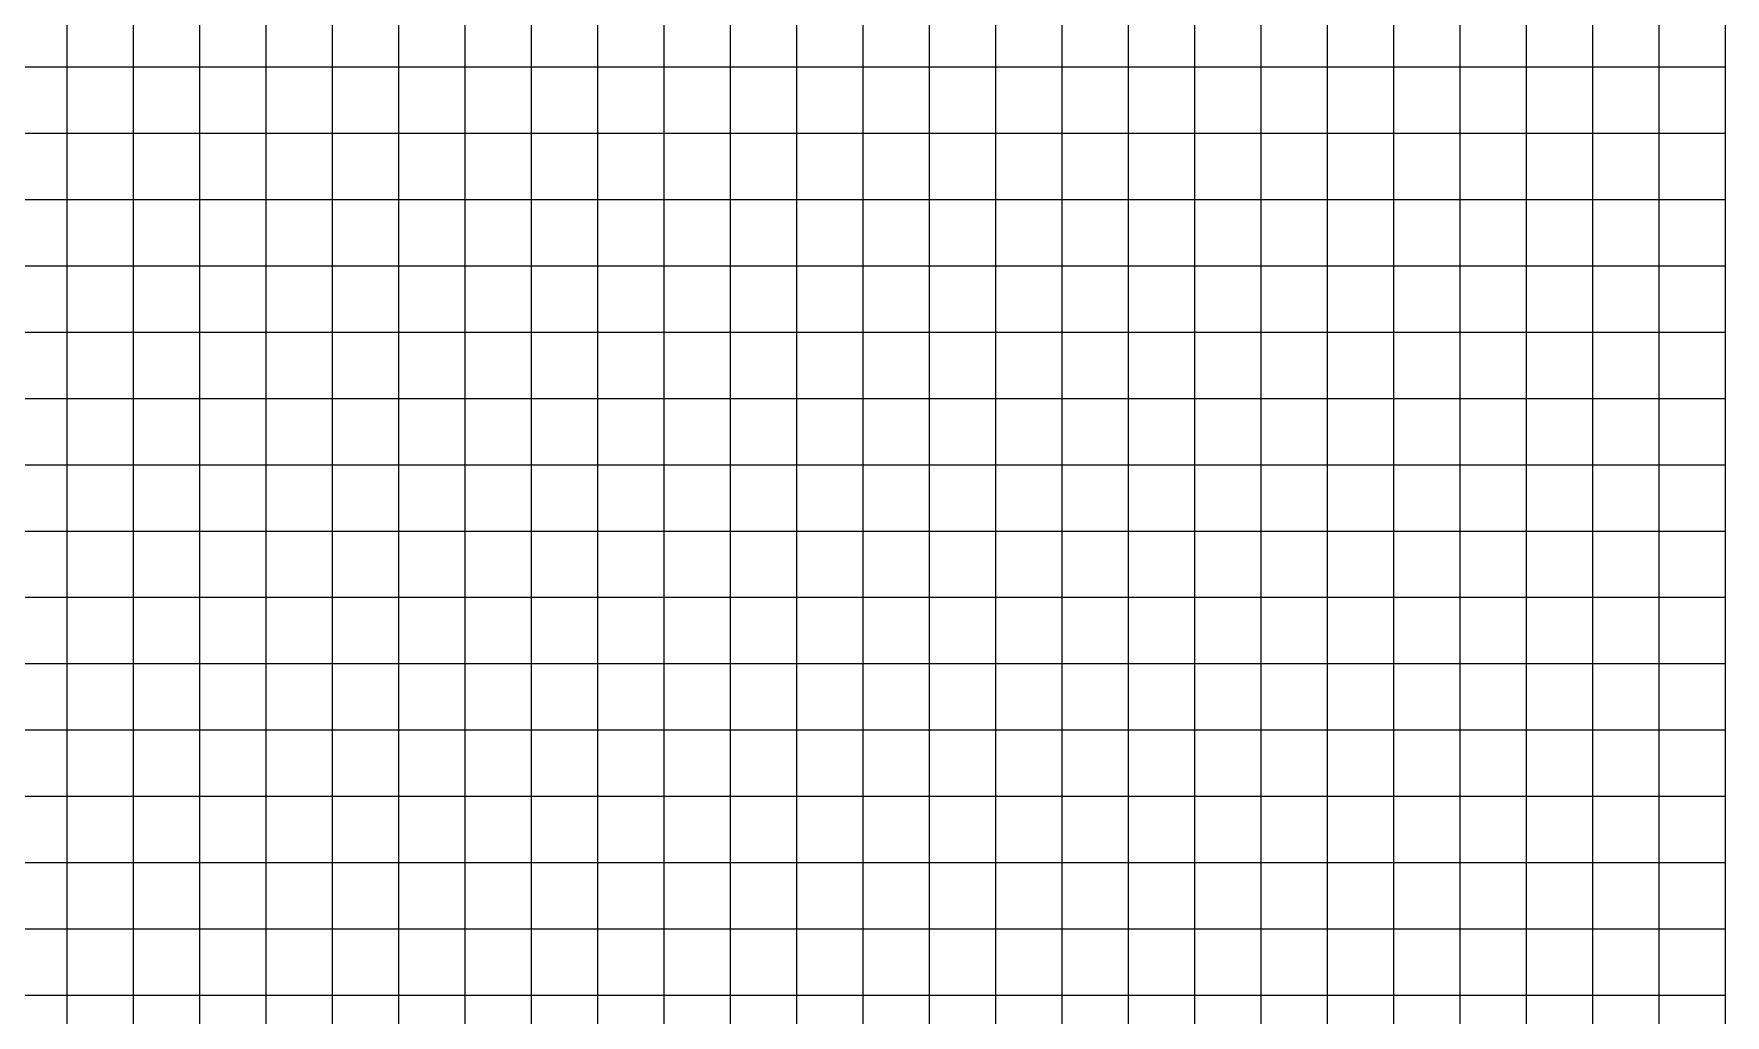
# Model space of a CAD drawing. Header units: millimetres. Extents: x 935 to 1185, y 918 to 1218.
# Drawn here: x 1057.6 to 1185.1, y 991.4 to 1065.4 of the extents above; entities that cross this region are included whole.
import ezdxf

# ---------------------------------------------------------------- set-up
doc = ezdxf.new("R2010")
doc.units = ezdxf.units.MM
doc.layers.add('grid_5mm_NE', color=10, linetype='Continuous')

msp = doc.modelspace()

# ---------------------------------------------------------------- linework, layer by layer
at = {"layer": 'grid_5mm_NE', "color": 7}
for points in [[(1060.11, 1067.91), (1060.11, 1065.41), (1060.11, 1062.91), (1060.11, 1060.41), (1060.11, 1057.91), (1060.11, 1055.41), (1060.11, 1052.91), (1060.11, 1050.41), (1060.11, 1047.91), (1060.11, 1045.41), (1060.11, 1042.91), (1060.11, 1040.41), (1060.11, 1037.91), (1060.11, 1035.41), (1060.11, 1032.91), (1060.11, 1030.41), (1060.11, 1027.91), (1060.11, 1025.41), (1060.11, 1022.91), (1060.11, 1020.41), (1060.11, 1017.91), (1060.11, 1015.41), (1060.11, 1012.91), (1060.11, 1010.41), (1060.11, 1007.91), (1060.11, 1005.41), (1060.11, 1002.91), (1060.11, 1000.41), (1060.11, 997.91), (1060.11, 995.41), (1060.11, 992.91), (1060.11, 990.41)], [(1065.11, 1067.91), (1065.11, 1065.41), (1065.11, 1062.91), (1065.11, 1060.41), (1065.11, 1057.91), (1065.11, 1055.41), (1065.11, 1052.91), (1065.11, 1050.41), (1065.11, 1047.91), (1065.11, 1045.41), (1065.11, 1042.91), (1065.11, 1040.41), (1065.11, 1037.91), (1065.11, 1035.41), (1065.11, 1032.91), (1065.11, 1030.41), (1065.11, 1027.91), (1065.11, 1025.41), (1065.11, 1022.91), (1065.11, 1020.41), (1065.11, 1017.91), (1065.11, 1015.41), (1065.11, 1012.91), (1065.11, 1010.41), (1065.11, 1007.91), (1065.11, 1005.41), (1065.11, 1002.91), (1065.11, 1000.41), (1065.11, 997.91), (1065.11, 995.41), (1065.11, 992.91), (1065.11, 990.41)], [(1070.11, 1067.91), (1070.11, 1065.41), (1070.11, 1062.91), (1070.11, 1060.41), (1070.11, 1057.91), (1070.11, 1055.41), (1070.11, 1052.91), (1070.11, 1050.41), (1070.11, 1047.91), (1070.11, 1045.41), (1070.11, 1042.91), (1070.11, 1040.41), (1070.11, 1037.91), (1070.11, 1035.41), (1070.11, 1032.91), (1070.11, 1030.41), (1070.11, 1027.91), (1070.11, 1025.41), (1070.11, 1022.91), (1070.11, 1020.41), (1070.11, 1017.91), (1070.11, 1015.41), (1070.11, 1012.91), (1070.11, 1010.41), (1070.11, 1007.91), (1070.11, 1005.41), (1070.11, 1002.91), (1070.11, 1000.41), (1070.11, 997.91), (1070.11, 995.41), (1070.11, 992.91), (1070.11, 990.41)], [(1075.11, 1067.91), (1075.11, 1065.41), (1075.11, 1062.91), (1075.11, 1060.41), (1075.11, 1057.91), (1075.11, 1055.41), (1075.11, 1052.91), (1075.11, 1050.41), (1075.11, 1047.91), (1075.11, 1045.41), (1075.11, 1042.91), (1075.11, 1040.41), (1075.11, 1037.91), (1075.11, 1035.41), (1075.11, 1032.91), (1075.11, 1030.41), (1075.11, 1027.91), (1075.11, 1025.41), (1075.11, 1022.91), (1075.11, 1020.41), (1075.11, 1017.91), (1075.11, 1015.41), (1075.11, 1012.91), (1075.11, 1010.41), (1075.11, 1007.91), (1075.11, 1005.41), (1075.11, 1002.91), (1075.11, 1000.41), (1075.11, 997.91), (1075.11, 995.41), (1075.11, 992.91), (1075.11, 990.41)], [(1080.11, 1067.91), (1080.11, 1065.41), (1080.11, 1062.91), (1080.11, 1060.41), (1080.11, 1057.91), (1080.11, 1055.41), (1080.11, 1052.91), (1080.11, 1050.41), (1080.11, 1047.91), (1080.11, 1045.41), (1080.11, 1042.91), (1080.11, 1040.41), (1080.11, 1037.91), (1080.11, 1035.41), (1080.11, 1032.91), (1080.11, 1030.41), (1080.11, 1027.91), (1080.11, 1025.41), (1080.11, 1022.91), (1080.11, 1020.41), (1080.11, 1017.91), (1080.11, 1015.41), (1080.11, 1012.91), (1080.11, 1010.41), (1080.11, 1007.91), (1080.11, 1005.41), (1080.11, 1002.91), (1080.11, 1000.41), (1080.11, 997.91), (1080.11, 995.41), (1080.11, 992.91), (1080.11, 990.41)], [(1085.11, 1067.91), (1085.11, 1065.41), (1085.11, 1062.91), (1085.11, 1060.41), (1085.11, 1057.91), (1085.11, 1055.41), (1085.11, 1052.91), (1085.11, 1050.41), (1085.11, 1047.91), (1085.11, 1045.41), (1085.11, 1042.91), (1085.11, 1040.41), (1085.11, 1037.91), (1085.11, 1035.41), (1085.11, 1032.91), (1085.11, 1030.41), (1085.11, 1027.91), (1085.11, 1025.41), (1085.11, 1022.91), (1085.11, 1020.41), (1085.11, 1017.91), (1085.11, 1015.41), (1085.11, 1012.91), (1085.11, 1010.41), (1085.11, 1007.91), (1085.11, 1005.41), (1085.11, 1002.91), (1085.11, 1000.41), (1085.11, 997.91), (1085.11, 995.41), (1085.11, 992.91), (1085.11, 990.41)], [(1090.11, 1067.91), (1090.11, 1065.41), (1090.11, 1062.91), (1090.11, 1060.41), (1090.11, 1057.91), (1090.11, 1055.41), (1090.11, 1052.91), (1090.11, 1050.41), (1090.11, 1047.91), (1090.11, 1045.41), (1090.11, 1042.91), (1090.11, 1040.41), (1090.11, 1037.91), (1090.11, 1035.41), (1090.11, 1032.91), (1090.11, 1030.41), (1090.11, 1027.91), (1090.11, 1025.41), (1090.11, 1022.91), (1090.11, 1020.41), (1090.11, 1017.91), (1090.11, 1015.41), (1090.11, 1012.91), (1090.11, 1010.41), (1090.11, 1007.91), (1090.11, 1005.41), (1090.11, 1002.91), (1090.11, 1000.41), (1090.11, 997.91), (1090.11, 995.41), (1090.11, 992.91), (1090.11, 990.41)], [(1095.11, 1067.91), (1095.11, 1065.41), (1095.11, 1062.91), (1095.11, 1060.41), (1095.11, 1057.91), (1095.11, 1055.41), (1095.11, 1052.91), (1095.11, 1050.41), (1095.11, 1047.91), (1095.11, 1045.41), (1095.11, 1042.91), (1095.11, 1040.41), (1095.11, 1037.91), (1095.11, 1035.41), (1095.11, 1032.91), (1095.11, 1030.41), (1095.11, 1027.91), (1095.11, 1025.41), (1095.11, 1022.91), (1095.11, 1020.41), (1095.11, 1017.91), (1095.11, 1015.41), (1095.11, 1012.91), (1095.11, 1010.41), (1095.11, 1007.91), (1095.11, 1005.41), (1095.11, 1002.91), (1095.11, 1000.41), (1095.11, 997.91), (1095.11, 995.41), (1095.11, 992.91), (1095.11, 990.41)], [(1100.11, 1067.91), (1100.11, 1065.41), (1100.11, 1062.91), (1100.11, 1060.41), (1100.11, 1057.91), (1100.11, 1055.41), (1100.11, 1052.91), (1100.11, 1050.41), (1100.11, 1047.91), (1100.11, 1045.41), (1100.11, 1042.91), (1100.11, 1040.41), (1100.11, 1037.91), (1100.11, 1035.41), (1100.11, 1032.91), (1100.11, 1030.41), (1100.11, 1027.91), (1100.11, 1025.41), (1100.11, 1022.91), (1100.11, 1020.41), (1100.11, 1017.91), (1100.11, 1015.41), (1100.11, 1012.91), (1100.11, 1010.41), (1100.11, 1007.91), (1100.11, 1005.41), (1100.11, 1002.91), (1100.11, 1000.41), (1100.11, 997.91), (1100.11, 995.41), (1100.11, 992.91), (1100.11, 990.41)], [(1105.11, 1067.91), (1105.11, 1065.41), (1105.11, 1062.91), (1105.11, 1060.41), (1105.11, 1057.91), (1105.11, 1055.41), (1105.11, 1052.91), (1105.11, 1050.41), (1105.11, 1047.91), (1105.11, 1045.41), (1105.11, 1042.91), (1105.11, 1040.41), (1105.11, 1037.91), (1105.11, 1035.41), (1105.11, 1032.91), (1105.11, 1030.41), (1105.11, 1027.91), (1105.11, 1025.41), (1105.11, 1022.91), (1105.11, 1020.41), (1105.11, 1017.91), (1105.11, 1015.41), (1105.11, 1012.91), (1105.11, 1010.41), (1105.11, 1007.91), (1105.11, 1005.41), (1105.11, 1002.91), (1105.11, 1000.41), (1105.11, 997.91), (1105.11, 995.41), (1105.11, 992.91), (1105.11, 990.41)], [(1110.11, 1067.91), (1110.11, 1065.41), (1110.11, 1062.91), (1110.11, 1060.41), (1110.11, 1057.91), (1110.11, 1055.41), (1110.11, 1052.91), (1110.11, 1050.41), (1110.11, 1047.91), (1110.11, 1045.41), (1110.11, 1042.91), (1110.11, 1040.41), (1110.11, 1037.91), (1110.11, 1035.41), (1110.11, 1032.91), (1110.11, 1030.41), (1110.11, 1027.91), (1110.11, 1025.41), (1110.11, 1022.91), (1110.11, 1020.41), (1110.11, 1017.91), (1110.11, 1015.41), (1110.11, 1012.91), (1110.11, 1010.41), (1110.11, 1007.91), (1110.11, 1005.41), (1110.11, 1002.91), (1110.11, 1000.41), (1110.11, 997.91), (1110.11, 995.41), (1110.11, 992.91), (1110.11, 990.41)], [(1115.11, 1067.91), (1115.11, 1065.41), (1115.11, 1062.91), (1115.11, 1060.41), (1115.11, 1057.91), (1115.11, 1055.41), (1115.11, 1052.91), (1115.11, 1050.41), (1115.11, 1047.91), (1115.11, 1045.41), (1115.11, 1042.91), (1115.11, 1040.41), (1115.11, 1037.91), (1115.11, 1035.41), (1115.11, 1032.91), (1115.11, 1030.41), (1115.11, 1027.91), (1115.11, 1025.41), (1115.11, 1022.91), (1115.11, 1020.41), (1115.11, 1017.91), (1115.11, 1015.41), (1115.11, 1012.91), (1115.11, 1010.41), (1115.11, 1007.91), (1115.11, 1005.41), (1115.11, 1002.91), (1115.11, 1000.41), (1115.11, 997.91), (1115.11, 995.41), (1115.11, 992.91), (1115.11, 990.41)], [(1120.11, 1067.91), (1120.11, 1065.41), (1120.11, 1062.91), (1120.11, 1060.41), (1120.11, 1057.91), (1120.11, 1055.41), (1120.11, 1052.91), (1120.11, 1050.41), (1120.11, 1047.91), (1120.11, 1045.41), (1120.11, 1042.91), (1120.11, 1040.41), (1120.11, 1037.91), (1120.11, 1035.41), (1120.11, 1032.91), (1120.11, 1030.41), (1120.11, 1027.91), (1120.11, 1025.41), (1120.11, 1022.91), (1120.11, 1020.41), (1120.11, 1017.91), (1120.11, 1015.41), (1120.11, 1012.91), (1120.11, 1010.41), (1120.11, 1007.91), (1120.11, 1005.41), (1120.11, 1002.91), (1120.11, 1000.41), (1120.11, 997.91), (1120.11, 995.41), (1120.11, 992.91), (1120.11, 990.41)], [(1125.11, 1067.91), (1125.11, 1065.41), (1125.11, 1062.91), (1125.11, 1060.41), (1125.11, 1057.91), (1125.11, 1055.41), (1125.11, 1052.91), (1125.11, 1050.41), (1125.11, 1047.91), (1125.11, 1045.41), (1125.11, 1042.91), (1125.11, 1040.41), (1125.11, 1037.91), (1125.11, 1035.41), (1125.11, 1032.91), (1125.11, 1030.41), (1125.11, 1027.91), (1125.11, 1025.41), (1125.11, 1022.91), (1125.11, 1020.41), (1125.11, 1017.91), (1125.11, 1015.41), (1125.11, 1012.91), (1125.11, 1010.41), (1125.11, 1007.91), (1125.11, 1005.41), (1125.11, 1002.91), (1125.11, 1000.41), (1125.11, 997.91), (1125.11, 995.41), (1125.11, 992.91), (1125.11, 990.41)], [(1130.11, 1067.91), (1130.11, 1065.41), (1130.11, 1062.91), (1130.11, 1060.41), (1130.11, 1057.91), (1130.11, 1055.41), (1130.11, 1052.91), (1130.11, 1050.41), (1130.11, 1047.91), (1130.11, 1045.41), (1130.11, 1042.91), (1130.11, 1040.41), (1130.11, 1037.91), (1130.11, 1035.41), (1130.11, 1032.91), (1130.11, 1030.41), (1130.11, 1027.91), (1130.11, 1025.41), (1130.11, 1022.91), (1130.11, 1020.41), (1130.11, 1017.91), (1130.11, 1015.41), (1130.11, 1012.91), (1130.11, 1010.41), (1130.11, 1007.91), (1130.11, 1005.41), (1130.11, 1002.91), (1130.11, 1000.41), (1130.11, 997.91), (1130.11, 995.41), (1130.11, 992.91), (1130.11, 990.41)], [(1135.11, 1067.91), (1135.11, 1065.41), (1135.11, 1062.91), (1135.11, 1060.41), (1135.11, 1057.91), (1135.11, 1055.41), (1135.11, 1052.91), (1135.11, 1050.41), (1135.11, 1047.91), (1135.11, 1045.41), (1135.11, 1042.91), (1135.11, 1040.41), (1135.11, 1037.91), (1135.11, 1035.41), (1135.11, 1032.91), (1135.11, 1030.41), (1135.11, 1027.91), (1135.11, 1025.41), (1135.11, 1022.91), (1135.11, 1020.41), (1135.11, 1017.91), (1135.11, 1015.41), (1135.11, 1012.91), (1135.11, 1010.41), (1135.11, 1007.91), (1135.11, 1005.41), (1135.11, 1002.91), (1135.11, 1000.41), (1135.11, 997.91), (1135.11, 995.41), (1135.11, 992.91), (1135.11, 990.41)], [(1140.11, 1067.91), (1140.11, 1065.41), (1140.11, 1062.91), (1140.11, 1060.41), (1140.11, 1057.91), (1140.11, 1055.41), (1140.11, 1052.91), (1140.11, 1050.41), (1140.11, 1047.91), (1140.11, 1045.41), (1140.11, 1042.91), (1140.11, 1040.41), (1140.11, 1037.91), (1140.11, 1035.41), (1140.11, 1032.91), (1140.11, 1030.41), (1140.11, 1027.91), (1140.11, 1025.41), (1140.11, 1022.91), (1140.11, 1020.41), (1140.11, 1017.91), (1140.11, 1015.41), (1140.11, 1012.91), (1140.11, 1010.41), (1140.11, 1007.91), (1140.11, 1005.41), (1140.11, 1002.91), (1140.11, 1000.41), (1140.11, 997.91), (1140.11, 995.41), (1140.11, 992.91), (1140.11, 990.41)], [(1145.11, 1067.91), (1145.11, 1065.41), (1145.11, 1062.91), (1145.11, 1060.41), (1145.11, 1057.91), (1145.11, 1055.41), (1145.11, 1052.91), (1145.11, 1050.41), (1145.11, 1047.91), (1145.11, 1045.41), (1145.11, 1042.91), (1145.11, 1040.41), (1145.11, 1037.91), (1145.11, 1035.41), (1145.11, 1032.91), (1145.11, 1030.41), (1145.11, 1027.91), (1145.11, 1025.41), (1145.11, 1022.91), (1145.11, 1020.41), (1145.11, 1017.91), (1145.11, 1015.41), (1145.11, 1012.91), (1145.11, 1010.41), (1145.11, 1007.91), (1145.11, 1005.41), (1145.11, 1002.91), (1145.11, 1000.41), (1145.11, 997.91), (1145.11, 995.41), (1145.11, 992.91), (1145.11, 990.41)], [(1150.11, 1067.91), (1150.11, 1065.41), (1150.11, 1062.91), (1150.11, 1060.41), (1150.11, 1057.91), (1150.11, 1055.41), (1150.11, 1052.91), (1150.11, 1050.41), (1150.11, 1047.91), (1150.11, 1045.41), (1150.11, 1042.91), (1150.11, 1040.41), (1150.11, 1037.91), (1150.11, 1035.41), (1150.11, 1032.91), (1150.11, 1030.41), (1150.11, 1027.91), (1150.11, 1025.41), (1150.11, 1022.91), (1150.11, 1020.41), (1150.11, 1017.91), (1150.11, 1015.41), (1150.11, 1012.91), (1150.11, 1010.41), (1150.11, 1007.91), (1150.11, 1005.41), (1150.11, 1002.91), (1150.11, 1000.41), (1150.11, 997.91), (1150.11, 995.41), (1150.11, 992.91), (1150.11, 990.41)], [(1155.11, 1067.91), (1155.11, 1065.41), (1155.11, 1062.91), (1155.11, 1060.41), (1155.11, 1057.91), (1155.11, 1055.41), (1155.11, 1052.91), (1155.11, 1050.41), (1155.11, 1047.91), (1155.11, 1045.41), (1155.11, 1042.91), (1155.11, 1040.41), (1155.11, 1037.91), (1155.11, 1035.41), (1155.11, 1032.91), (1155.11, 1030.41), (1155.11, 1027.91), (1155.11, 1025.41), (1155.11, 1022.91), (1155.11, 1020.41), (1155.11, 1017.91), (1155.11, 1015.41), (1155.11, 1012.91), (1155.11, 1010.41), (1155.11, 1007.91), (1155.11, 1005.41), (1155.11, 1002.91), (1155.11, 1000.41), (1155.11, 997.91), (1155.11, 995.41), (1155.11, 992.91), (1155.11, 990.41)], [(1160.11, 1067.91), (1160.11, 1065.41), (1160.11, 1062.91), (1160.11, 1060.41), (1160.11, 1057.91), (1160.11, 1055.41), (1160.11, 1052.91), (1160.11, 1050.41), (1160.11, 1047.91), (1160.11, 1045.41), (1160.11, 1042.91), (1160.11, 1040.41), (1160.11, 1037.91), (1160.11, 1035.41), (1160.11, 1032.91), (1160.11, 1030.41), (1160.11, 1027.91), (1160.11, 1025.41), (1160.11, 1022.91), (1160.11, 1020.41), (1160.11, 1017.91), (1160.11, 1015.41), (1160.11, 1012.91), (1160.11, 1010.41), (1160.11, 1007.91), (1160.11, 1005.41), (1160.11, 1002.91), (1160.11, 1000.41), (1160.11, 997.91), (1160.11, 995.41), (1160.11, 992.91), (1160.11, 990.41)], [(1165.11, 1067.91), (1165.11, 1065.41), (1165.11, 1062.91), (1165.11, 1060.41), (1165.11, 1057.91), (1165.11, 1055.41), (1165.11, 1052.91), (1165.11, 1050.41), (1165.11, 1047.91), (1165.11, 1045.41), (1165.11, 1042.91), (1165.11, 1040.41), (1165.11, 1037.91), (1165.11, 1035.41), (1165.11, 1032.91), (1165.11, 1030.41), (1165.11, 1027.91), (1165.11, 1025.41), (1165.11, 1022.91), (1165.11, 1020.41), (1165.11, 1017.91), (1165.11, 1015.41), (1165.11, 1012.91), (1165.11, 1010.41), (1165.11, 1007.91), (1165.11, 1005.41), (1165.11, 1002.91), (1165.11, 1000.41), (1165.11, 997.91), (1165.11, 995.41), (1165.11, 992.91), (1165.11, 990.41)], [(1170.11, 1067.91), (1170.11, 1065.41), (1170.11, 1062.91), (1170.11, 1060.41), (1170.11, 1057.91), (1170.11, 1055.41), (1170.11, 1052.91), (1170.11, 1050.41), (1170.11, 1047.91), (1170.11, 1045.41), (1170.11, 1042.91), (1170.11, 1040.41), (1170.11, 1037.91), (1170.11, 1035.41), (1170.11, 1032.91), (1170.11, 1030.41), (1170.11, 1027.91), (1170.11, 1025.41), (1170.11, 1022.91), (1170.11, 1020.41), (1170.11, 1017.91), (1170.11, 1015.41), (1170.11, 1012.91), (1170.11, 1010.41), (1170.11, 1007.91), (1170.11, 1005.41), (1170.11, 1002.91), (1170.11, 1000.41), (1170.11, 997.91), (1170.11, 995.41), (1170.11, 992.91), (1170.11, 990.41)], [(1175.11, 1067.91), (1175.11, 1065.41), (1175.11, 1062.91), (1175.11, 1060.41), (1175.11, 1057.91), (1175.11, 1055.41), (1175.11, 1052.91), (1175.11, 1050.41), (1175.11, 1047.91), (1175.11, 1045.41), (1175.11, 1042.91), (1175.11, 1040.41), (1175.11, 1037.91), (1175.11, 1035.41), (1175.11, 1032.91), (1175.11, 1030.41), (1175.11, 1027.91), (1175.11, 1025.41), (1175.11, 1022.91), (1175.11, 1020.41), (1175.11, 1017.91), (1175.11, 1015.41), (1175.11, 1012.91), (1175.11, 1010.41), (1175.11, 1007.91), (1175.11, 1005.41), (1175.11, 1002.91), (1175.11, 1000.41), (1175.11, 997.91), (1175.11, 995.41), (1175.11, 992.91), (1175.11, 990.41)], [(1180.11, 1067.91), (1180.11, 1065.41), (1180.11, 1062.91), (1180.11, 1060.41), (1180.11, 1057.91), (1180.11, 1055.41), (1180.11, 1052.91), (1180.11, 1050.41), (1180.11, 1047.91), (1180.11, 1045.41), (1180.11, 1042.91), (1180.11, 1040.41), (1180.11, 1037.91), (1180.11, 1035.41), (1180.11, 1032.91), (1180.11, 1030.41), (1180.11, 1027.91), (1180.11, 1025.41), (1180.11, 1022.91), (1180.11, 1020.41), (1180.11, 1017.91), (1180.11, 1015.41), (1180.11, 1012.91), (1180.11, 1010.41), (1180.11, 1007.91), (1180.11, 1005.41), (1180.11, 1002.91), (1180.11, 1000.41), (1180.11, 997.91), (1180.11, 995.41), (1180.11, 992.91), (1180.11, 990.41)], [(1185.11, 1067.91), (1185.11, 1065.41), (1185.11, 1062.91), (1185.11, 1060.41), (1185.11, 1057.91), (1185.11, 1055.41), (1185.11, 1052.91), (1185.11, 1050.41), (1185.11, 1047.91), (1185.11, 1045.41), (1185.11, 1042.91), (1185.11, 1040.41), (1185.11, 1037.91), (1185.11, 1035.41), (1185.11, 1032.91), (1185.11, 1030.41), (1185.11, 1027.91), (1185.11, 1025.41), (1185.11, 1022.91), (1185.11, 1020.41), (1185.11, 1017.91), (1185.11, 1015.41), (1185.11, 1012.91), (1185.11, 1010.41), (1185.11, 1007.91), (1185.11, 1005.41), (1185.11, 1002.91), (1185.11, 1000.41), (1185.11, 997.91), (1185.11, 995.41), (1185.11, 992.91), (1185.11, 990.41)], [(1185.11, 1062.91), (1182.61, 1062.91), (1180.11, 1062.91), (1177.61, 1062.91), (1175.11, 1062.91), (1172.61, 1062.91), (1170.11, 1062.91), (1167.61, 1062.91), (1165.11, 1062.91), (1162.61, 1062.91), (1160.11, 1062.91), (1157.61, 1062.91), (1155.11, 1062.91), (1152.61, 1062.91), (1150.11, 1062.91), (1147.61, 1062.91), (1145.11, 1062.91), (1142.61, 1062.91), (1140.11, 1062.91), (1137.61, 1062.91), (1135.11, 1062.91), (1132.61, 1062.91), (1130.11, 1062.91), (1127.61, 1062.91), (1125.11, 1062.91), (1122.61, 1062.91), (1120.11, 1062.91), (1117.61, 1062.91), (1115.11, 1062.91), (1112.61, 1062.91), (1110.11, 1062.91), (1107.61, 1062.91), (1105.11, 1062.91), (1102.61, 1062.91), (1100.11, 1062.91), (1097.61, 1062.91), (1095.11, 1062.91), (1092.61, 1062.91), (1090.11, 1062.91), (1087.61, 1062.91), (1085.11, 1062.91), (1082.61, 1062.91), (1080.11, 1062.91), (1077.61, 1062.91), (1075.11, 1062.91), (1072.61, 1062.91), (1070.11, 1062.91), (1067.61, 1062.91), (1065.11, 1062.91), (1062.61, 1062.91), (1060.11, 1062.91), (1057.61, 1062.91), (1055.11, 1062.91)], [(1185.11, 1057.91), (1182.61, 1057.91), (1180.11, 1057.91), (1177.61, 1057.91), (1175.11, 1057.91), (1172.61, 1057.91), (1170.11, 1057.91), (1167.61, 1057.91), (1165.11, 1057.91), (1162.61, 1057.91), (1160.11, 1057.91), (1157.61, 1057.91), (1155.11, 1057.91), (1152.61, 1057.91), (1150.11, 1057.91), (1147.61, 1057.91), (1145.11, 1057.91), (1142.61, 1057.91), (1140.11, 1057.91), (1137.61, 1057.91), (1135.11, 1057.91), (1132.61, 1057.91), (1130.11, 1057.91), (1127.61, 1057.91), (1125.11, 1057.91), (1122.61, 1057.91), (1120.11, 1057.91), (1117.61, 1057.91), (1115.11, 1057.91), (1112.61, 1057.91), (1110.11, 1057.91), (1107.61, 1057.91), (1105.11, 1057.91), (1102.61, 1057.91), (1100.11, 1057.91), (1097.61, 1057.91), (1095.11, 1057.91), (1092.61, 1057.91), (1090.11, 1057.91), (1087.61, 1057.91), (1085.11, 1057.91), (1082.61, 1057.91), (1080.11, 1057.91), (1077.61, 1057.91), (1075.11, 1057.91), (1072.61, 1057.91), (1070.11, 1057.91), (1067.61, 1057.91), (1065.11, 1057.91), (1062.61, 1057.91), (1060.11, 1057.91), (1057.61, 1057.91), (1055.11, 1057.91)], [(1185.11, 1052.91), (1182.61, 1052.91), (1180.11, 1052.91), (1177.61, 1052.91), (1175.11, 1052.91), (1172.61, 1052.91), (1170.11, 1052.91), (1167.61, 1052.91), (1165.11, 1052.91), (1162.61, 1052.91), (1160.11, 1052.91), (1157.61, 1052.91), (1155.11, 1052.91), (1152.61, 1052.91), (1150.11, 1052.91), (1147.61, 1052.91), (1145.11, 1052.91), (1142.61, 1052.91), (1140.11, 1052.91), (1137.61, 1052.91), (1135.11, 1052.91), (1132.61, 1052.91), (1130.11, 1052.91), (1127.61, 1052.91), (1125.11, 1052.91), (1122.61, 1052.91), (1120.11, 1052.91), (1117.61, 1052.91), (1115.11, 1052.91), (1112.61, 1052.91), (1110.11, 1052.91), (1107.61, 1052.91), (1105.11, 1052.91), (1102.61, 1052.91), (1100.11, 1052.91), (1097.61, 1052.91), (1095.11, 1052.91), (1092.61, 1052.91), (1090.11, 1052.91), (1087.61, 1052.91), (1085.11, 1052.91), (1082.61, 1052.91), (1080.11, 1052.91), (1077.61, 1052.91), (1075.11, 1052.91), (1072.61, 1052.91), (1070.11, 1052.91), (1067.61, 1052.91), (1065.11, 1052.91), (1062.61, 1052.91), (1060.11, 1052.91), (1057.61, 1052.91), (1055.11, 1052.91)], [(1185.11, 1047.91), (1182.61, 1047.91), (1180.11, 1047.91), (1177.61, 1047.91), (1175.11, 1047.91), (1172.61, 1047.91), (1170.11, 1047.91), (1167.61, 1047.91), (1165.11, 1047.91), (1162.61, 1047.91), (1160.11, 1047.91), (1157.61, 1047.91), (1155.11, 1047.91), (1152.61, 1047.91), (1150.11, 1047.91), (1147.61, 1047.91), (1145.11, 1047.91), (1142.61, 1047.91), (1140.11, 1047.91), (1137.61, 1047.91), (1135.11, 1047.91), (1132.61, 1047.91), (1130.11, 1047.91), (1127.61, 1047.91), (1125.11, 1047.91), (1122.61, 1047.91), (1120.11, 1047.91), (1117.61, 1047.91), (1115.11, 1047.91), (1112.61, 1047.91), (1110.11, 1047.91), (1107.61, 1047.91), (1105.11, 1047.91), (1102.61, 1047.91), (1100.11, 1047.91), (1097.61, 1047.91), (1095.11, 1047.91), (1092.61, 1047.91), (1090.11, 1047.91), (1087.61, 1047.91), (1085.11, 1047.91), (1082.61, 1047.91), (1080.11, 1047.91), (1077.61, 1047.91), (1075.11, 1047.91), (1072.61, 1047.91), (1070.11, 1047.91), (1067.61, 1047.91), (1065.11, 1047.91), (1062.61, 1047.91), (1060.11, 1047.91), (1057.61, 1047.91), (1055.11, 1047.91)], [(1185.11, 1042.91), (1182.61, 1042.91), (1180.11, 1042.91), (1177.61, 1042.91), (1175.11, 1042.91), (1172.61, 1042.91), (1170.11, 1042.91), (1167.61, 1042.91), (1165.11, 1042.91), (1162.61, 1042.91), (1160.11, 1042.91), (1157.61, 1042.91), (1155.11, 1042.91), (1152.61, 1042.91), (1150.11, 1042.91), (1147.61, 1042.91), (1145.11, 1042.91), (1142.61, 1042.91), (1140.11, 1042.91), (1137.61, 1042.91), (1135.11, 1042.91), (1132.61, 1042.91), (1130.11, 1042.91), (1127.61, 1042.91), (1125.11, 1042.91), (1122.61, 1042.91), (1120.11, 1042.91), (1117.61, 1042.91), (1115.11, 1042.91), (1112.61, 1042.91), (1110.11, 1042.91), (1107.61, 1042.91), (1105.11, 1042.91), (1102.61, 1042.91), (1100.11, 1042.91), (1097.61, 1042.91), (1095.11, 1042.91), (1092.61, 1042.91), (1090.11, 1042.91), (1087.61, 1042.91), (1085.11, 1042.91), (1082.61, 1042.91), (1080.11, 1042.91), (1077.61, 1042.91), (1075.11, 1042.91), (1072.61, 1042.91), (1070.11, 1042.91), (1067.61, 1042.91), (1065.11, 1042.91), (1062.61, 1042.91), (1060.11, 1042.91), (1057.61, 1042.91), (1055.11, 1042.91)], [(1185.11, 1037.91), (1182.61, 1037.91), (1180.11, 1037.91), (1177.61, 1037.91), (1175.11, 1037.91), (1172.61, 1037.91), (1170.11, 1037.91), (1167.61, 1037.91), (1165.11, 1037.91), (1162.61, 1037.91), (1160.11, 1037.91), (1157.61, 1037.91), (1155.11, 1037.91), (1152.61, 1037.91), (1150.11, 1037.91), (1147.61, 1037.91), (1145.11, 1037.91), (1142.61, 1037.91), (1140.11, 1037.91), (1137.61, 1037.91), (1135.11, 1037.91), (1132.61, 1037.91), (1130.11, 1037.91), (1127.61, 1037.91), (1125.11, 1037.91), (1122.61, 1037.91), (1120.11, 1037.91), (1117.61, 1037.91), (1115.11, 1037.91), (1112.61, 1037.91), (1110.11, 1037.91), (1107.61, 1037.91), (1105.11, 1037.91), (1102.61, 1037.91), (1100.11, 1037.91), (1097.61, 1037.91), (1095.11, 1037.91), (1092.61, 1037.91), (1090.11, 1037.91), (1087.61, 1037.91), (1085.11, 1037.91), (1082.61, 1037.91), (1080.11, 1037.91), (1077.61, 1037.91), (1075.11, 1037.91), (1072.61, 1037.91), (1070.11, 1037.91), (1067.61, 1037.91), (1065.11, 1037.91), (1062.61, 1037.91), (1060.11, 1037.91), (1057.61, 1037.91), (1055.11, 1037.91)], [(1185.11, 1032.91), (1182.61, 1032.91), (1180.11, 1032.91), (1177.61, 1032.91), (1175.11, 1032.91), (1172.61, 1032.91), (1170.11, 1032.91), (1167.61, 1032.91), (1165.11, 1032.91), (1162.61, 1032.91), (1160.11, 1032.91), (1157.61, 1032.91), (1155.11, 1032.91), (1152.61, 1032.91), (1150.11, 1032.91), (1147.61, 1032.91), (1145.11, 1032.91), (1142.61, 1032.91), (1140.11, 1032.91), (1137.61, 1032.91), (1135.11, 1032.91), (1132.61, 1032.91), (1130.11, 1032.91), (1127.61, 1032.91), (1125.11, 1032.91), (1122.61, 1032.91), (1120.11, 1032.91), (1117.61, 1032.91), (1115.11, 1032.91), (1112.61, 1032.91), (1110.11, 1032.91), (1107.61, 1032.91), (1105.11, 1032.91), (1102.61, 1032.91), (1100.11, 1032.91), (1097.61, 1032.91), (1095.11, 1032.91), (1092.61, 1032.91), (1090.11, 1032.91), (1087.61, 1032.91), (1085.11, 1032.91), (1082.61, 1032.91), (1080.11, 1032.91), (1077.61, 1032.91), (1075.11, 1032.91), (1072.61, 1032.91), (1070.11, 1032.91), (1067.61, 1032.91), (1065.11, 1032.91), (1062.61, 1032.91), (1060.11, 1032.91), (1057.61, 1032.91), (1055.11, 1032.91)], [(1185.11, 1027.91), (1182.61, 1027.91), (1180.11, 1027.91), (1177.61, 1027.91), (1175.11, 1027.91), (1172.61, 1027.91), (1170.11, 1027.91), (1167.61, 1027.91), (1165.11, 1027.91), (1162.61, 1027.91), (1160.11, 1027.91), (1157.61, 1027.91), (1155.11, 1027.91), (1152.61, 1027.91), (1150.11, 1027.91), (1147.61, 1027.91), (1145.11, 1027.91), (1142.61, 1027.91), (1140.11, 1027.91), (1137.61, 1027.91), (1135.11, 1027.91), (1132.61, 1027.91), (1130.11, 1027.91), (1127.61, 1027.91), (1125.11, 1027.91), (1122.61, 1027.91), (1120.11, 1027.91), (1117.61, 1027.91), (1115.11, 1027.91), (1112.61, 1027.91), (1110.11, 1027.91), (1107.61, 1027.91), (1105.11, 1027.91), (1102.61, 1027.91), (1100.11, 1027.91), (1097.61, 1027.91), (1095.11, 1027.91), (1092.61, 1027.91), (1090.11, 1027.91), (1087.61, 1027.91), (1085.11, 1027.91), (1082.61, 1027.91), (1080.11, 1027.91), (1077.61, 1027.91), (1075.11, 1027.91), (1072.61, 1027.91), (1070.11, 1027.91), (1067.61, 1027.91), (1065.11, 1027.91), (1062.61, 1027.91), (1060.11, 1027.91), (1057.61, 1027.91), (1055.11, 1027.91)], [(1185.11, 1022.91), (1182.61, 1022.91), (1180.11, 1022.91), (1177.61, 1022.91), (1175.11, 1022.91), (1172.61, 1022.91), (1170.11, 1022.91), (1167.61, 1022.91), (1165.11, 1022.91), (1162.61, 1022.91), (1160.11, 1022.91), (1157.61, 1022.91), (1155.11, 1022.91), (1152.61, 1022.91), (1150.11, 1022.91), (1147.61, 1022.91), (1145.11, 1022.91), (1142.61, 1022.91), (1140.11, 1022.91), (1137.61, 1022.91), (1135.11, 1022.91), (1132.61, 1022.91), (1130.11, 1022.91), (1127.61, 1022.91), (1125.11, 1022.91), (1122.61, 1022.91), (1120.11, 1022.91), (1117.61, 1022.91), (1115.11, 1022.91), (1112.61, 1022.91), (1110.11, 1022.91), (1107.61, 1022.91), (1105.11, 1022.91), (1102.61, 1022.91), (1100.11, 1022.91), (1097.61, 1022.91), (1095.11, 1022.91), (1092.61, 1022.91), (1090.11, 1022.91), (1087.61, 1022.91), (1085.11, 1022.91), (1082.61, 1022.91), (1080.11, 1022.91), (1077.61, 1022.91), (1075.11, 1022.91), (1072.61, 1022.91), (1070.11, 1022.91), (1067.61, 1022.91), (1065.11, 1022.91), (1062.61, 1022.91), (1060.11, 1022.91), (1057.61, 1022.91), (1055.11, 1022.91)], [(1185.11, 1017.91), (1182.61, 1017.91), (1180.11, 1017.91), (1177.61, 1017.91), (1175.11, 1017.91), (1172.61, 1017.91), (1170.11, 1017.91), (1167.61, 1017.91), (1165.11, 1017.91), (1162.61, 1017.91), (1160.11, 1017.91), (1157.61, 1017.91), (1155.11, 1017.91), (1152.61, 1017.91), (1150.11, 1017.91), (1147.61, 1017.91), (1145.11, 1017.91), (1142.61, 1017.91), (1140.11, 1017.91), (1137.61, 1017.91), (1135.11, 1017.91), (1132.61, 1017.91), (1130.11, 1017.91), (1127.61, 1017.91), (1125.11, 1017.91), (1122.61, 1017.91), (1120.11, 1017.91), (1117.61, 1017.91), (1115.11, 1017.91), (1112.61, 1017.91), (1110.11, 1017.91), (1107.61, 1017.91), (1105.11, 1017.91), (1102.61, 1017.91), (1100.11, 1017.91), (1097.61, 1017.91), (1095.11, 1017.91), (1092.61, 1017.91), (1090.11, 1017.91), (1087.61, 1017.91), (1085.11, 1017.91), (1082.61, 1017.91), (1080.11, 1017.91), (1077.61, 1017.91), (1075.11, 1017.91), (1072.61, 1017.91), (1070.11, 1017.91), (1067.61, 1017.91), (1065.11, 1017.91), (1062.61, 1017.91), (1060.11, 1017.91), (1057.61, 1017.91), (1055.11, 1017.91)], [(1185.11, 1012.91), (1182.61, 1012.91), (1180.11, 1012.91), (1177.61, 1012.91), (1175.11, 1012.91), (1172.61, 1012.91), (1170.11, 1012.91), (1167.61, 1012.91), (1165.11, 1012.91), (1162.61, 1012.91), (1160.11, 1012.91), (1157.61, 1012.91), (1155.11, 1012.91), (1152.61, 1012.91), (1150.11, 1012.91), (1147.61, 1012.91), (1145.11, 1012.91), (1142.61, 1012.91), (1140.11, 1012.91), (1137.61, 1012.91), (1135.11, 1012.91), (1132.61, 1012.91), (1130.11, 1012.91), (1127.61, 1012.91), (1125.11, 1012.91), (1122.61, 1012.91), (1120.11, 1012.91), (1117.61, 1012.91), (1115.11, 1012.91), (1112.61, 1012.91), (1110.11, 1012.91), (1107.61, 1012.91), (1105.11, 1012.91), (1102.61, 1012.91), (1100.11, 1012.91), (1097.61, 1012.91), (1095.11, 1012.91), (1092.61, 1012.91), (1090.11, 1012.91), (1087.61, 1012.91), (1085.11, 1012.91), (1082.61, 1012.91), (1080.11, 1012.91), (1077.61, 1012.91), (1075.11, 1012.91), (1072.61, 1012.91), (1070.11, 1012.91), (1067.61, 1012.91), (1065.11, 1012.91), (1062.61, 1012.91), (1060.11, 1012.91), (1057.61, 1012.91), (1055.11, 1012.91)], [(1185.11, 1007.91), (1182.61, 1007.91), (1180.11, 1007.91), (1177.61, 1007.91), (1175.11, 1007.91), (1172.61, 1007.91), (1170.11, 1007.91), (1167.61, 1007.91), (1165.11, 1007.91), (1162.61, 1007.91), (1160.11, 1007.91), (1157.61, 1007.91), (1155.11, 1007.91), (1152.61, 1007.91), (1150.11, 1007.91), (1147.61, 1007.91), (1145.11, 1007.91), (1142.61, 1007.91), (1140.11, 1007.91), (1137.61, 1007.91), (1135.11, 1007.91), (1132.61, 1007.91), (1130.11, 1007.91), (1127.61, 1007.91), (1125.11, 1007.91), (1122.61, 1007.91), (1120.11, 1007.91), (1117.61, 1007.91), (1115.11, 1007.91), (1112.61, 1007.91), (1110.11, 1007.91), (1107.61, 1007.91), (1105.11, 1007.91), (1102.61, 1007.91), (1100.11, 1007.91), (1097.61, 1007.91), (1095.11, 1007.91), (1092.61, 1007.91), (1090.11, 1007.91), (1087.61, 1007.91), (1085.11, 1007.91), (1082.61, 1007.91), (1080.11, 1007.91), (1077.61, 1007.91), (1075.11, 1007.91), (1072.61, 1007.91), (1070.11, 1007.91), (1067.61, 1007.91), (1065.11, 1007.91), (1062.61, 1007.91), (1060.11, 1007.91), (1057.61, 1007.91), (1055.11, 1007.91)], [(1185.11, 1002.91), (1182.61, 1002.91), (1180.11, 1002.91), (1177.61, 1002.91), (1175.11, 1002.91), (1172.61, 1002.91), (1170.11, 1002.91), (1167.61, 1002.91), (1165.11, 1002.91), (1162.61, 1002.91), (1160.11, 1002.91), (1157.61, 1002.91), (1155.11, 1002.91), (1152.61, 1002.91), (1150.11, 1002.91), (1147.61, 1002.91), (1145.11, 1002.91), (1142.61, 1002.91), (1140.11, 1002.91), (1137.61, 1002.91), (1135.11, 1002.91), (1132.61, 1002.91), (1130.11, 1002.91), (1127.61, 1002.91), (1125.11, 1002.91), (1122.61, 1002.91), (1120.11, 1002.91), (1117.61, 1002.91), (1115.11, 1002.91), (1112.61, 1002.91), (1110.11, 1002.91), (1107.61, 1002.91), (1105.11, 1002.91), (1102.61, 1002.91), (1100.11, 1002.91), (1097.61, 1002.91), (1095.11, 1002.91), (1092.61, 1002.91), (1090.11, 1002.91), (1087.61, 1002.91), (1085.11, 1002.91), (1082.61, 1002.91), (1080.11, 1002.91), (1077.61, 1002.91), (1075.11, 1002.91), (1072.61, 1002.91), (1070.11, 1002.91), (1067.61, 1002.91), (1065.11, 1002.91), (1062.61, 1002.91), (1060.11, 1002.91), (1057.61, 1002.91), (1055.11, 1002.91)], [(1185.11, 997.91), (1182.61, 997.91), (1180.11, 997.91), (1177.61, 997.91), (1175.11, 997.91), (1172.61, 997.91), (1170.11, 997.91), (1167.61, 997.91), (1165.11, 997.91), (1162.61, 997.91), (1160.11, 997.91), (1157.61, 997.91), (1155.11, 997.91), (1152.61, 997.91), (1150.11, 997.91), (1147.61, 997.91), (1145.11, 997.91), (1142.61, 997.91), (1140.11, 997.91), (1137.61, 997.91), (1135.11, 997.91), (1132.61, 997.91), (1130.11, 997.91), (1127.61, 997.91), (1125.11, 997.91), (1122.61, 997.91), (1120.11, 997.91), (1117.61, 997.91), (1115.11, 997.91), (1112.61, 997.91), (1110.11, 997.91), (1107.61, 997.91), (1105.11, 997.91), (1102.61, 997.91), (1100.11, 997.91), (1097.61, 997.91), (1095.11, 997.91), (1092.61, 997.91), (1090.11, 997.91), (1087.61, 997.91), (1085.11, 997.91), (1082.61, 997.91), (1080.11, 997.91), (1077.61, 997.91), (1075.11, 997.91), (1072.61, 997.91), (1070.11, 997.91), (1067.61, 997.91), (1065.11, 997.91), (1062.61, 997.91), (1060.11, 997.91), (1057.61, 997.91), (1055.11, 997.91)], [(1185.11, 992.91), (1182.61, 992.91), (1180.11, 992.91), (1177.61, 992.91), (1175.11, 992.91), (1172.61, 992.91), (1170.11, 992.91), (1167.61, 992.91), (1165.11, 992.91), (1162.61, 992.91), (1160.11, 992.91), (1157.61, 992.91), (1155.11, 992.91), (1152.61, 992.91), (1150.11, 992.91), (1147.61, 992.91), (1145.11, 992.91), (1142.61, 992.91), (1140.11, 992.91), (1137.61, 992.91), (1135.11, 992.91), (1132.61, 992.91), (1130.11, 992.91), (1127.61, 992.91), (1125.11, 992.91), (1122.61, 992.91), (1120.11, 992.91), (1117.61, 992.91), (1115.11, 992.91), (1112.61, 992.91), (1110.11, 992.91), (1107.61, 992.91), (1105.11, 992.91), (1102.61, 992.91), (1100.11, 992.91), (1097.61, 992.91), (1095.11, 992.91), (1092.61, 992.91), (1090.11, 992.91), (1087.61, 992.91), (1085.11, 992.91), (1082.61, 992.91), (1080.11, 992.91), (1077.61, 992.91), (1075.11, 992.91), (1072.61, 992.91), (1070.11, 992.91), (1067.61, 992.91), (1065.11, 992.91), (1062.61, 992.91), (1060.11, 992.91), (1057.61, 992.91), (1055.11, 992.91)]]:
    msp.add_lwpolyline(points, dxfattribs=at)

doc.saveas('drawing.dxf')
